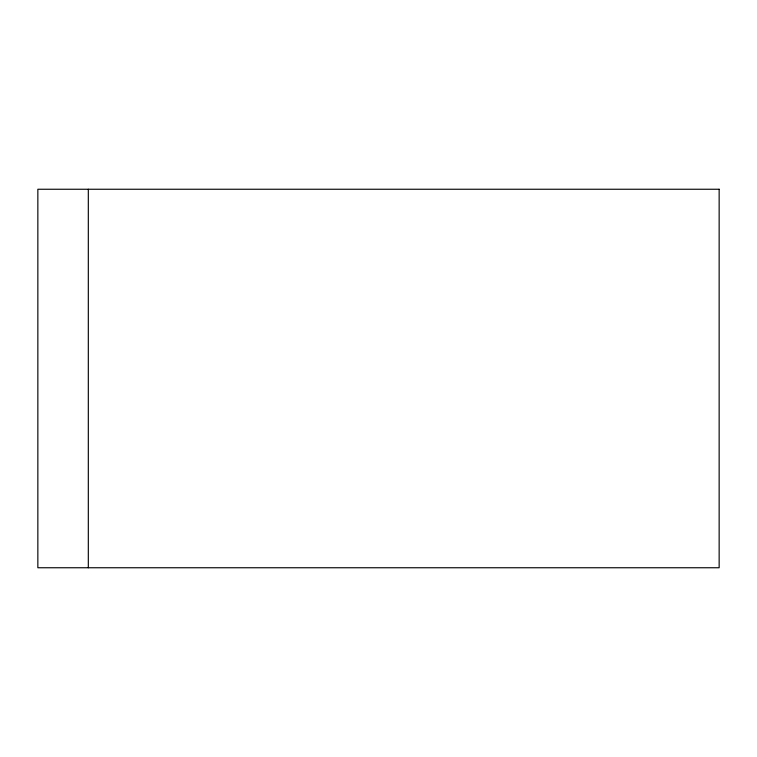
<?xml version="1.0" encoding="UTF-8"?>
<svg xmlns="http://www.w3.org/2000/svg" width="757" height="757" viewBox="0 0 757 757"><rect width="100%" height="100%" fill="white"/><g stroke="black" fill="none" stroke-linecap="round" stroke-linejoin="round"><path stroke-width="1.14" d="M88.314 189.25L88.314 567.75M719.15 189.25L37.85 189.25L37.85 567.75L719.15 567.75L719.15 189.25"/></g></svg>
